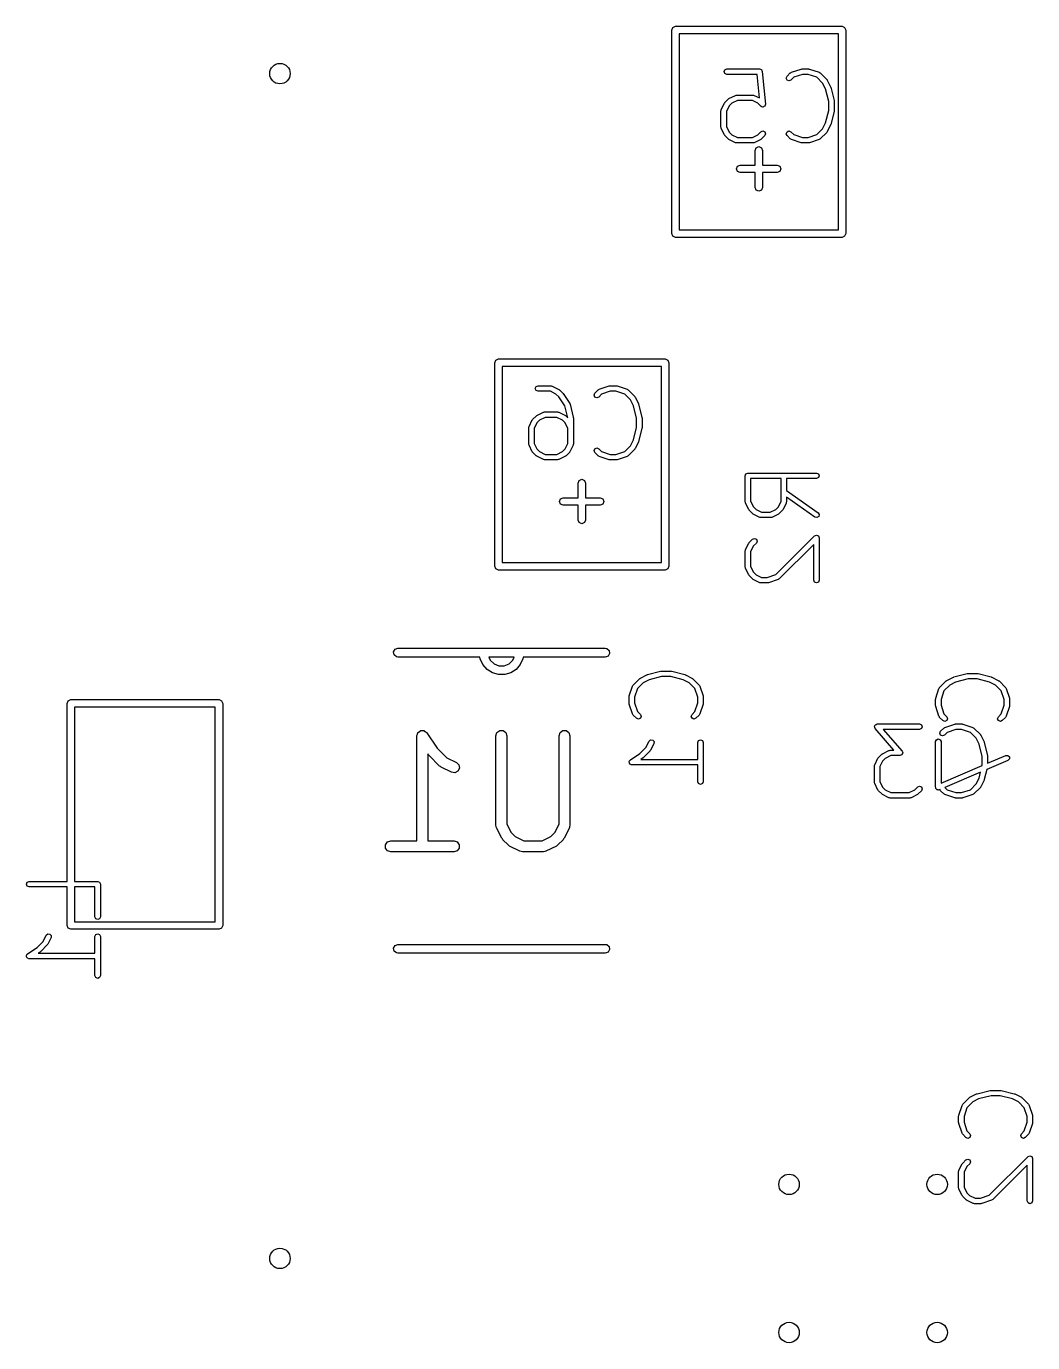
# Model space of a CAD drawing. Extents: x 5.08 to 6.5, y -4.59 to -3.7.
# Drawn here: x 5.075 to 5.755, y -4.591 to -3.702 of the extents above; entities that cross this region are included whole.
import ezdxf

# ---------------------------------------------------------------- set-up
doc = ezdxf.new("R2010")
doc.units = 0
doc.header["$MEASUREMENT"] = 0
doc.layers.add('BLACK', color=7, linetype='CONTINUOUS')

msp = doc.modelspace()

# ---------------------------------------------------------------- linework, layer by layer
at = {"layer": 'BLACK', "linetype": 'CONTINUOUS'}
for p, q in [((5.51098, -3.70457), (5.51171, -3.7028)), ((5.51098, -3.84207), (5.51098, -3.70457)), ((5.51171, -3.7028), (5.51348, -3.70207)), ((5.51348, -3.70207), (5.62598, -3.70207)), ((5.62598, -3.70207), (5.62774, -3.7028)), ((5.62774, -3.7028), (5.62848, -3.70457)), ((5.62848, -3.70457), (5.62848, -3.84207)), ((5.51598, -3.70707), (5.51598, -3.83957)), ((5.62348, -3.70707), (5.51598, -3.70707)), ((5.62348, -3.83957), (5.62348, -3.70707)), ((5.5464, -3.73267), (5.54694, -3.73137)), ((5.54694, -3.73397), (5.5464, -3.73267)), ((5.54694, -3.73137), (5.54824, -3.73083)), ((5.54824, -3.73083), (5.57029, -3.73083)), ((5.57029, -3.73083), (5.57087, -3.73106)), ((5.57087, -3.73106), (5.57146, -3.73124)), ((5.57146, -3.73124), (5.57151, -3.73133)), ((5.57151, -3.73133), (5.5716, -3.73137)), ((5.5716, -3.73137), (5.57183, -3.73194)), ((5.57183, -3.73194), (5.57212, -3.73248)), ((5.57212, -3.73248), (5.57433, -3.75454)), ((5.59177, -3.73313), (5.59839, -3.73092)), ((5.59839, -3.73092), (5.59869, -3.73094)), ((5.59869, -3.73094), (5.59897, -3.73083)), ((5.59897, -3.73083), (5.60338, -3.73083)), ((5.60338, -3.73083), (5.60366, -3.73094)), ((5.60366, -3.73094), (5.60396, -3.73092)), ((5.60396, -3.73092), (5.61058, -3.73313)), ((5.54824, -3.73451), (5.54694, -3.73397)), ((5.56863, -3.73451), (5.54824, -3.73451)), ((5.57022, -3.75043), (5.56863, -3.73451)), ((5.58831, -3.73708), (5.58884, -3.73578)), ((5.58884, -3.73838), (5.58831, -3.73708)), ((5.58884, -3.73578), (5.59105, -3.73357)), ((5.59015, -3.73892), (5.58884, -3.73838)), ((5.59145, -3.73838), (5.59015, -3.73892)), ((5.59105, -3.73357), (5.59145, -3.73341)), ((5.59145, -3.73341), (5.59177, -3.73313)), ((5.59335, -3.73648), (5.59145, -3.73838)), ((5.59927, -3.73451), (5.59335, -3.73648)), ((5.60308, -3.73451), (5.59927, -3.73451)), ((5.609, -3.73648), (5.60308, -3.73451)), ((5.6129, -3.74037), (5.609, -3.73648)), ((5.61058, -3.73313), (5.6109, -3.73341)), ((5.6109, -3.73341), (5.6113, -3.73357)), ((5.6113, -3.73357), (5.61571, -3.73798)), ((5.61488, -3.74434), (5.6129, -3.74037)), ((5.61571, -3.73798), (5.61583, -3.73826)), ((5.61583, -3.73826), (5.61605, -3.73846)), ((5.61605, -3.73846), (5.61826, -3.74287)), ((5.54962, -3.75087), (5.55403, -3.74867)), ((5.55403, -3.74867), (5.55446, -3.74864)), ((5.55446, -3.74864), (5.55485, -3.74847)), ((5.55485, -3.74847), (5.56588, -3.74847)), ((5.56588, -3.74847), (5.56628, -3.74864)), ((5.56628, -3.74864), (5.56671, -3.74867)), ((5.56671, -3.74867), (5.57022, -3.75043)), ((5.61698, -3.75275), (5.61488, -3.74434)), ((5.61826, -3.74287), (5.61827, -3.74308)), ((5.61827, -3.74308), (5.6184, -3.74325)), ((5.6184, -3.74325), (5.6206, -3.75207)), ((5.54419, -3.75914), (5.54436, -3.75874)), ((5.54419, -3.77016), (5.54419, -3.75914)), ((5.54436, -3.75874), (5.54439, -3.75831)), ((5.54439, -3.75831), (5.54659, -3.7539)), ((5.54659, -3.7539), (5.54682, -3.7537)), ((5.54682, -3.7537), (5.54694, -3.75342)), ((5.54694, -3.75342), (5.54914, -3.75122)), ((5.54975, -3.75581), (5.54787, -3.75957)), ((5.54787, -3.75957), (5.54787, -3.76973)), ((5.54914, -3.75122), (5.54942, -3.7511)), ((5.54942, -3.7511), (5.54962, -3.75087)), ((5.55153, -3.75403), (5.54975, -3.75581)), ((5.55529, -3.75215), (5.55153, -3.75403)), ((5.56545, -3.75215), (5.55529, -3.75215)), ((5.5692, -3.75403), (5.56545, -3.75215)), ((5.5712, -3.75603), (5.5692, -3.75403)), ((5.57129, -3.75606), (5.5712, -3.75603)), ((5.57133, -3.75615), (5.57129, -3.75606)), ((5.57193, -3.75633), (5.57133, -3.75615)), ((5.5725, -3.75656), (5.57193, -3.75633)), ((5.57259, -3.75653), (5.5725, -3.75656)), ((5.57268, -3.75656), (5.57259, -3.75653)), ((5.57323, -3.75626), (5.57268, -3.75656)), ((5.5738, -3.75603), (5.57323, -3.75626)), ((5.57384, -3.75594), (5.5738, -3.75603)), ((5.57392, -3.75589), (5.57384, -3.75594)), ((5.5741, -3.7553), (5.57392, -3.75589)), ((5.57434, -3.75473), (5.5741, -3.7553)), ((5.57433, -3.75454), (5.5743, -3.75464)), ((5.5743, -3.75464), (5.57434, -3.75473)), ((5.61488, -3.76732), (5.61698, -3.75891)), ((5.61698, -3.75891), (5.61698, -3.75275)), ((5.6206, -3.75958), (5.6184, -3.76841)), ((5.6206, -3.75207), (5.62057, -3.7523)), ((5.62057, -3.7523), (5.62066, -3.75252)), ((5.62066, -3.75914), (5.62057, -3.75935)), ((5.62057, -3.75935), (5.6206, -3.75958)), ((5.62066, -3.75252), (5.62066, -3.75914)), ((5.6129, -3.77128), (5.61488, -3.76732)), ((5.61827, -3.76857), (5.61826, -3.76878)), ((5.6184, -3.76841), (5.61827, -3.76857)), ((5.54436, -3.77056), (5.54419, -3.77016)), ((5.54439, -3.77099), (5.54436, -3.77056)), ((5.54659, -3.7754), (5.54439, -3.77099)), ((5.54682, -3.7756), (5.54659, -3.7754)), ((5.54694, -3.77588), (5.54682, -3.7756)), ((5.54914, -3.77808), (5.54694, -3.77588)), ((5.54787, -3.76973), (5.54975, -3.77349)), ((5.54975, -3.77349), (5.55153, -3.77527)), ((5.55153, -3.77527), (5.55529, -3.77715)), ((5.55529, -3.77715), (5.56545, -3.77715)), ((5.56545, -3.77715), (5.5692, -3.77527)), ((5.5692, -3.77527), (5.5712, -3.77328)), ((5.5712, -3.77328), (5.5725, -3.77274)), ((5.5738, -3.77588), (5.5716, -3.77808)), ((5.5725, -3.77274), (5.5738, -3.77328)), ((5.5738, -3.77328), (5.57434, -3.77458)), ((5.57434, -3.77458), (5.5738, -3.77588)), ((5.58831, -3.77458), (5.58884, -3.77328)), ((5.58884, -3.77588), (5.58831, -3.77458)), ((5.58884, -3.77328), (5.59015, -3.77274)), ((5.59105, -3.77808), (5.58884, -3.77588)), ((5.59015, -3.77274), (5.59145, -3.77328)), ((5.59145, -3.77328), (5.59335, -3.77517)), ((5.59335, -3.77517), (5.59927, -3.77715)), ((5.59927, -3.77715), (5.60308, -3.77715)), ((5.60308, -3.77715), (5.609, -3.77517)), ((5.609, -3.77517), (5.6129, -3.77128)), ((5.61571, -3.77367), (5.6113, -3.77808)), ((5.61583, -3.77339), (5.61571, -3.77367)), ((5.61605, -3.77319), (5.61583, -3.77339)), ((5.61826, -3.76878), (5.61605, -3.77319)), ((5.54942, -3.7782), (5.54914, -3.77808)), ((5.54962, -3.77843), (5.54942, -3.7782)), ((5.55403, -3.78063), (5.54962, -3.77843)), ((5.55446, -3.78066), (5.55403, -3.78063)), ((5.55485, -3.78083), (5.55446, -3.78066)), ((5.56588, -3.78083), (5.55485, -3.78083)), ((5.56628, -3.78066), (5.56588, -3.78083)), ((5.56671, -3.78063), (5.56628, -3.78066)), ((5.57112, -3.77843), (5.56671, -3.78063)), ((5.56723, -3.78582), (5.56796, -3.78405)), ((5.56723, -3.79582), (5.56723, -3.78582)), ((5.56796, -3.78405), (5.56973, -3.78332)), ((5.56973, -3.78332), (5.5715, -3.78405)), ((5.57132, -3.7782), (5.57112, -3.77843)), ((5.5716, -3.77808), (5.57132, -3.7782)), ((5.5715, -3.78405), (5.57223, -3.78582)), ((5.57223, -3.78582), (5.57223, -3.79582)), ((5.59145, -3.77825), (5.59105, -3.77808)), ((5.59177, -3.77853), (5.59145, -3.77825)), ((5.59839, -3.78073), (5.59177, -3.77853)), ((5.59869, -3.78071), (5.59839, -3.78073)), ((5.59897, -3.78083), (5.59869, -3.78071)), ((5.60338, -3.78083), (5.59897, -3.78083)), ((5.60366, -3.78071), (5.60338, -3.78083)), ((5.60396, -3.78073), (5.60366, -3.78071)), ((5.61058, -3.77853), (5.60396, -3.78073)), ((5.6109, -3.77825), (5.61058, -3.77853)), ((5.6113, -3.77808), (5.6109, -3.77825)), ((5.55473, -3.79832), (5.55546, -3.79655)), ((5.55546, -3.80009), (5.55473, -3.79832)), ((5.55546, -3.79655), (5.55723, -3.79582)), ((5.55723, -3.80082), (5.55546, -3.80009)), ((5.55723, -3.79582), (5.56723, -3.79582)), ((5.56723, -3.80082), (5.55723, -3.80082)), ((5.56723, -3.81082), (5.56723, -3.80082)), ((5.57223, -3.79582), (5.58223, -3.79582)), ((5.58223, -3.80082), (5.57223, -3.80082)), ((5.57223, -3.80082), (5.57223, -3.81082)), ((5.58223, -3.79582), (5.584, -3.79655)), ((5.584, -3.80009), (5.58223, -3.80082)), ((5.584, -3.79655), (5.58473, -3.79832)), ((5.58473, -3.79832), (5.584, -3.80009)), ((5.56796, -3.81259), (5.56723, -3.81082)), ((5.56973, -3.81332), (5.56796, -3.81259)), ((5.5715, -3.81259), (5.56973, -3.81332)), ((5.57223, -3.81082), (5.5715, -3.81259)), ((5.51598, -3.83957), (5.62348, -3.83957)), ((5.51171, -3.84384), (5.51098, -3.84207)), ((5.51348, -3.84457), (5.51171, -3.84384)), ((5.62598, -3.84457), (5.51348, -3.84457)), ((5.62774, -3.84384), (5.62598, -3.84457)), ((5.62848, -3.84207), (5.62774, -3.84384)), ((5.39149, -3.92918), (5.39222, -3.92741)), ((5.39222, -3.92741), (5.39399, -3.92668)), ((5.39399, -3.92668), (5.50649, -3.92668)), ((5.50649, -3.92668), (5.50826, -3.92741)), ((5.50826, -3.92741), (5.50899, -3.92918)), ((5.39149, -4.06668), (5.39149, -3.92918)), ((5.39649, -3.93168), (5.39649, -4.06418)), ((5.50399, -3.93168), (5.39649, -3.93168)), ((5.50399, -4.06418), (5.50399, -3.93168)), ((5.50899, -3.92918), (5.50899, -4.06668)), ((5.41888, -3.94664), (5.41942, -3.94534)), ((5.41942, -3.94534), (5.42072, -3.9448)), ((5.42072, -3.9448), (5.42954, -3.9448)), ((5.42954, -3.9448), (5.42994, -3.94497)), ((5.42994, -3.94497), (5.43036, -3.945)), ((5.43036, -3.945), (5.43478, -3.9472)), ((5.46204, -3.9471), (5.46866, -3.9449)), ((5.46866, -3.9449), (5.46896, -3.94492)), ((5.46896, -3.94492), (5.46924, -3.9448)), ((5.46924, -3.9448), (5.47366, -3.9448)), ((5.47366, -3.9448), (5.47394, -3.94492)), ((5.47394, -3.94492), (5.47424, -3.9449)), ((5.47424, -3.9449), (5.48085, -3.9471)), ((5.41942, -3.94795), (5.41888, -3.94664)), ((5.42072, -3.94848), (5.41942, -3.94795)), ((5.42911, -3.94848), (5.42072, -3.94848)), ((5.43286, -3.95036), (5.42911, -3.94848)), ((5.43473, -3.95223), (5.43286, -3.95036)), ((5.43886, -3.95843), (5.43473, -3.95223)), ((5.43478, -3.9472), (5.43497, -3.94743)), ((5.43497, -3.94743), (5.43525, -3.94755)), ((5.43525, -3.94755), (5.43746, -3.94975)), ((5.43746, -3.94975), (5.43753, -3.94993)), ((5.43753, -3.94993), (5.43769, -3.95004)), ((5.43769, -3.95004), (5.4421, -3.95665)), ((5.45858, -3.95106), (5.45912, -3.94975)), ((5.45912, -3.95236), (5.45858, -3.95106)), ((5.45912, -3.94975), (5.46133, -3.94755)), ((5.46042, -3.9529), (5.45912, -3.95236)), ((5.46172, -3.95236), (5.46042, -3.9529)), ((5.46133, -3.94755), (5.46172, -3.94739)), ((5.46172, -3.94739), (5.46204, -3.9471)), ((5.46362, -3.95046), (5.46172, -3.95236)), ((5.46954, -3.94848), (5.46362, -3.95046)), ((5.47336, -3.94848), (5.46954, -3.94848)), ((5.47928, -3.95046), (5.47336, -3.94848)), ((5.48317, -3.95435), (5.47928, -3.95046)), ((5.48085, -3.9471), (5.48118, -3.94739)), ((5.48118, -3.94739), (5.48157, -3.94755)), ((5.48157, -3.94755), (5.48599, -3.95196)), ((5.48515, -3.95831), (5.48317, -3.95435)), ((5.48599, -3.95196), (5.4861, -3.95224)), ((5.4861, -3.95224), (5.48633, -3.95244)), ((5.48633, -3.95244), (5.48854, -3.95685)), ((5.4199, -3.96485), (5.42431, -3.96264)), ((5.42431, -3.96264), (5.42473, -3.96261)), ((5.42473, -3.96261), (5.42513, -3.96245)), ((5.42513, -3.96245), (5.43395, -3.96245)), ((5.43395, -3.96245), (5.43435, -3.96261)), ((5.43435, -3.96261), (5.43478, -3.96264)), ((5.43478, -3.96264), (5.43919, -3.96485)), ((5.44085, -3.96638), (5.43886, -3.95843)), ((5.4421, -3.95665), (5.44216, -3.95697)), ((5.44216, -3.95697), (5.44235, -3.95723)), ((5.44235, -3.95723), (5.44456, -3.96605)), ((5.48726, -3.96672), (5.48515, -3.95831)), ((5.48854, -3.95685), (5.48855, -3.95706)), ((5.48855, -3.95706), (5.48867, -3.95723)), ((5.48867, -3.95723), (5.49088, -3.96605)), ((5.41447, -3.97311), (5.41463, -3.97272)), ((5.41463, -3.97272), (5.41466, -3.97229)), ((5.41466, -3.97229), (5.41687, -3.96788)), ((5.41687, -3.96788), (5.4171, -3.96768)), ((5.4171, -3.96768), (5.41721, -3.9674)), ((5.41721, -3.9674), (5.41942, -3.96519)), ((5.42002, -3.96979), (5.41815, -3.97355)), ((5.41942, -3.96519), (5.4197, -3.96508)), ((5.4197, -3.96508), (5.4199, -3.96485)), ((5.42181, -3.96801), (5.42002, -3.96979)), ((5.42556, -3.96613), (5.42181, -3.96801)), ((5.43352, -3.96613), (5.42556, -3.96613)), ((5.43727, -3.96801), (5.43352, -3.96613)), ((5.43906, -3.96979), (5.43727, -3.96801)), ((5.44094, -3.97355), (5.43906, -3.96979)), ((5.43919, -3.96485), (5.43939, -3.96508)), ((5.43939, -3.96508), (5.43967, -3.96519)), ((5.43967, -3.96519), (5.44085, -3.96638)), ((5.44456, -3.96605), (5.44453, -3.96628)), ((5.44453, -3.96628), (5.44462, -3.9665)), ((5.44462, -3.9665), (5.44462, -3.98414)), ((5.48515, -3.98129), (5.48726, -3.97289)), ((5.48726, -3.97289), (5.48726, -3.96672)), ((5.49088, -3.96605), (5.49085, -3.96628)), ((5.49085, -3.96628), (5.49094, -3.9665)), ((5.49094, -3.9665), (5.49094, -3.97311)), ((5.41447, -3.98414), (5.41447, -3.97311)), ((5.41815, -3.97355), (5.41815, -3.98371)), ((5.44094, -3.98371), (5.44094, -3.97355)), ((5.48317, -3.98526), (5.48515, -3.98129)), ((5.49088, -3.97356), (5.48867, -3.98238)), ((5.49094, -3.97311), (5.49085, -3.97333)), ((5.49085, -3.97333), (5.49088, -3.97356)), ((5.41463, -3.98454), (5.41447, -3.98414)), ((5.41466, -3.98496), (5.41463, -3.98454)), ((5.41687, -3.98938), (5.41466, -3.98496)), ((5.4171, -3.98957), (5.41687, -3.98938)), ((5.41721, -3.98985), (5.4171, -3.98957)), ((5.41942, -3.99206), (5.41721, -3.98985)), ((5.41815, -3.98371), (5.42002, -3.98746)), ((5.42002, -3.98746), (5.42181, -3.98925)), ((5.42181, -3.98925), (5.42556, -3.99112)), ((5.43352, -3.99112), (5.43727, -3.98925)), ((5.43727, -3.98925), (5.43906, -3.98746)), ((5.43906, -3.98746), (5.44094, -3.98371)), ((5.44187, -3.98985), (5.43967, -3.99206)), ((5.44199, -3.98957), (5.44187, -3.98985)), ((5.44222, -3.98938), (5.44199, -3.98957)), ((5.44442, -3.98496), (5.44222, -3.98938)), ((5.44445, -3.98454), (5.44442, -3.98496)), ((5.44462, -3.98414), (5.44445, -3.98454)), ((5.45858, -3.98855), (5.45912, -3.98725)), ((5.45912, -3.98985), (5.45858, -3.98855)), ((5.45912, -3.98725), (5.46042, -3.98671)), ((5.46133, -3.99206), (5.45912, -3.98985)), ((5.46042, -3.98671), (5.46172, -3.98725)), ((5.46172, -3.98725), (5.46362, -3.98915)), ((5.46362, -3.98915), (5.46954, -3.99112)), ((5.47336, -3.99112), (5.47928, -3.98915)), ((5.47928, -3.98915), (5.48317, -3.98526)), ((5.48599, -3.98765), (5.48157, -3.99206)), ((5.4861, -3.98737), (5.48599, -3.98765)), ((5.48633, -3.98717), (5.4861, -3.98737)), ((5.48854, -3.98276), (5.48633, -3.98717)), ((5.48855, -3.98255), (5.48854, -3.98276)), ((5.48867, -3.98238), (5.48855, -3.98255)), ((5.4197, -3.99218), (5.41942, -3.99206)), ((5.4199, -3.9924), (5.4197, -3.99218)), ((5.42431, -3.99461), (5.4199, -3.9924)), ((5.42473, -3.99464), (5.42431, -3.99461)), ((5.42513, -3.9948), (5.42473, -3.99464)), ((5.43395, -3.9948), (5.42513, -3.9948)), ((5.42556, -3.99112), (5.43352, -3.99112)), ((5.43435, -3.99464), (5.43395, -3.9948)), ((5.43478, -3.99461), (5.43435, -3.99464)), ((5.43919, -3.9924), (5.43478, -3.99461)), ((5.43939, -3.99218), (5.43919, -3.9924)), ((5.43967, -3.99206), (5.43939, -3.99218)), ((5.46172, -3.99222), (5.46133, -3.99206)), ((5.46204, -3.9925), (5.46172, -3.99222)), ((5.46866, -3.99471), (5.46204, -3.9925)), ((5.46896, -3.99469), (5.46866, -3.99471)), ((5.46924, -3.9948), (5.46896, -3.99469)), ((5.47366, -3.9948), (5.46924, -3.9948)), ((5.46954, -3.99112), (5.47336, -3.99112)), ((5.47394, -3.99469), (5.47366, -3.9948)), ((5.47424, -3.99471), (5.47394, -3.99469)), ((5.48085, -3.9925), (5.47424, -3.99471)), ((5.48118, -3.99222), (5.48085, -3.9925)), ((5.48157, -3.99206), (5.48118, -3.99222)), ((5.44847, -4.00866), (5.45024, -4.00793)), ((5.45024, -4.00793), (5.45201, -4.00866)), ((5.56059, -4.00552), (5.56113, -4.00422)), ((5.56059, -4.02317), (5.56059, -4.00552)), ((5.56113, -4.00422), (5.56243, -4.00368)), ((5.56243, -4.00368), (5.60875, -4.00368)), ((5.58485, -4.00736), (5.56427, -4.00736)), ((5.56427, -4.00736), (5.56427, -4.02273)), ((5.58485, -4.02273), (5.58485, -4.00736)), ((5.60875, -4.00736), (5.58853, -4.00736)), ((5.58853, -4.00736), (5.58853, -4.01559)), ((5.60875, -4.00368), (5.61005, -4.00422)), ((5.61005, -4.00682), (5.60875, -4.00736)), ((5.61005, -4.00422), (5.61059, -4.00552)), ((5.61059, -4.00552), (5.61005, -4.00682)), ((5.44774, -4.01043), (5.44847, -4.00866)), ((5.44774, -4.02043), (5.44774, -4.01043)), ((5.45201, -4.00866), (5.45274, -4.01043)), ((5.45274, -4.01043), (5.45274, -4.02043)), ((5.58853, -4.01559), (5.60981, -4.03048)), ((5.43524, -4.02293), (5.43597, -4.02116)), ((5.43597, -4.02469), (5.43524, -4.02293)), ((5.43597, -4.02116), (5.43774, -4.02043)), ((5.43774, -4.02543), (5.43597, -4.02469)), ((5.43774, -4.02043), (5.44774, -4.02043)), ((5.44774, -4.02543), (5.43774, -4.02543)), ((5.44774, -4.03543), (5.44774, -4.02543)), ((5.45274, -4.02043), (5.46274, -4.02043)), ((5.46274, -4.02543), (5.45274, -4.02543)), ((5.45274, -4.02543), (5.45274, -4.03543)), ((5.46274, -4.02043), (5.46451, -4.02116)), ((5.46451, -4.02469), (5.46274, -4.02543)), ((5.46451, -4.02116), (5.46524, -4.02293)), ((5.46524, -4.02293), (5.46451, -4.02469)), ((5.56075, -4.02356), (5.56059, -4.02317)), ((5.56078, -4.02399), (5.56075, -4.02356)), ((5.56299, -4.0284), (5.56078, -4.02399)), ((5.56427, -4.02273), (5.56615, -4.02649)), ((5.58298, -4.02649), (5.58485, -4.02273)), ((5.58834, -4.02399), (5.58613, -4.0284)), ((5.58837, -4.02356), (5.58834, -4.02399)), ((5.58853, -4.02317), (5.58837, -4.02356)), ((5.60769, -4.0335), (5.58853, -4.02008)), ((5.58853, -4.02008), (5.58853, -4.02317)), ((5.56322, -4.0286), (5.56299, -4.0284)), ((5.56333, -4.02888), (5.56322, -4.0286)), ((5.56554, -4.03108), (5.56333, -4.02888)), ((5.56582, -4.0312), (5.56554, -4.03108)), ((5.56602, -4.03143), (5.56582, -4.0312)), ((5.57043, -4.03363), (5.56602, -4.03143)), ((5.56615, -4.02649), (5.56793, -4.02827)), ((5.56793, -4.02827), (5.57169, -4.03015)), ((5.57086, -4.03367), (5.57043, -4.03363)), ((5.57125, -4.03383), (5.57086, -4.03367)), ((5.57787, -4.03383), (5.57125, -4.03383)), ((5.57169, -4.03015), (5.57744, -4.03015)), ((5.57744, -4.03015), (5.58119, -4.02827)), ((5.57827, -4.03367), (5.57787, -4.03383)), ((5.57869, -4.03363), (5.57827, -4.03367)), ((5.5831, -4.03143), (5.57869, -4.03363)), ((5.58119, -4.02827), (5.58298, -4.02649)), ((5.5833, -4.0312), (5.5831, -4.03143)), ((5.58358, -4.03108), (5.5833, -4.0312)), ((5.58579, -4.02888), (5.58358, -4.03108)), ((5.5859, -4.0286), (5.58579, -4.02888)), ((5.58613, -4.0284), (5.5859, -4.0286)), ((5.60907, -4.0338), (5.60769, -4.0335)), ((5.61026, -4.03304), (5.60907, -4.0338)), ((5.60981, -4.03048), (5.61056, -4.03167)), ((5.61056, -4.03167), (5.61026, -4.03304)), ((5.44847, -4.03719), (5.44774, -4.03543)), ((5.45024, -4.03793), (5.44847, -4.03719)), ((5.45201, -4.03719), (5.45024, -4.03793)), ((5.45274, -4.03543), (5.45201, -4.03719)), ((5.56078, -4.05543), (5.56299, -4.05102)), ((5.56299, -4.05102), (5.56322, -4.05082)), ((5.56322, -4.05082), (5.56333, -4.05054)), ((5.56333, -4.05054), (5.56554, -4.04833)), ((5.56615, -4.05293), (5.56427, -4.05669)), ((5.56554, -4.04833), (5.56684, -4.04779)), ((5.56814, -4.05094), (5.56615, -4.05293)), ((5.56684, -4.04779), (5.56814, -4.04833)), ((5.56814, -4.04833), (5.56868, -4.04963)), ((5.56868, -4.04963), (5.56814, -4.05094)), ((5.58129, -4.07229), (5.60745, -4.04613)), ((5.60691, -4.05187), (5.58358, -4.0752)), ((5.60691, -4.0761), (5.60691, -4.05187)), ((5.60745, -4.04613), (5.60875, -4.04559)), ((5.60875, -4.04559), (5.61005, -4.04613)), ((5.61005, -4.04613), (5.61059, -4.04743)), ((5.61059, -4.04743), (5.61059, -4.0761)), ((5.56059, -4.05625), (5.56075, -4.05586)), ((5.56059, -4.06728), (5.56059, -4.05625)), ((5.56075, -4.05586), (5.56078, -4.05543)), ((5.56427, -4.05669), (5.56427, -4.06685)), ((5.39222, -4.06845), (5.39149, -4.06668)), ((5.39399, -4.06918), (5.39222, -4.06845)), ((5.50649, -4.06918), (5.39399, -4.06918)), ((5.39649, -4.06418), (5.50399, -4.06418)), ((5.50826, -4.06845), (5.50649, -4.06918)), ((5.50899, -4.06668), (5.50826, -4.06845)), ((5.56075, -4.06768), (5.56059, -4.06728)), ((5.56078, -4.0681), (5.56075, -4.06768)), ((5.56299, -4.07251), (5.56078, -4.0681)), ((5.56427, -4.06685), (5.56615, -4.0706)), ((5.56615, -4.0706), (5.56793, -4.07239)), ((5.56322, -4.07271), (5.56299, -4.07251)), ((5.56333, -4.07299), (5.56322, -4.07271)), ((5.56554, -4.0752), (5.56333, -4.07299)), ((5.56582, -4.07531), (5.56554, -4.0752)), ((5.56602, -4.07554), (5.56582, -4.07531)), ((5.57043, -4.07775), (5.56602, -4.07554)), ((5.56793, -4.07239), (5.57169, -4.07426)), ((5.57086, -4.07778), (5.57043, -4.07775)), ((5.57125, -4.07794), (5.57086, -4.07778)), ((5.57566, -4.07794), (5.57125, -4.07794)), ((5.57169, -4.07426), (5.57537, -4.07426)), ((5.57537, -4.07426), (5.58129, -4.07229)), ((5.57594, -4.07783), (5.57566, -4.07794)), ((5.57625, -4.07785), (5.57594, -4.07783)), ((5.58286, -4.07564), (5.57625, -4.07785)), ((5.58319, -4.07536), (5.58286, -4.07564)), ((5.58358, -4.0752), (5.58319, -4.07536)), ((5.60745, -4.0774), (5.60691, -4.0761)), ((5.60875, -4.07794), (5.60745, -4.0774)), ((5.61005, -4.0774), (5.60875, -4.07794)), ((5.61059, -4.0761), (5.61005, -4.0774)), ((5.32315, -4.12442), (5.32418, -4.12265)), ((5.32418, -4.12265), (5.32611, -4.12194)), ((5.32611, -4.12194), (5.38411, -4.12194)), ((5.38411, -4.12194), (5.40811, -4.12194)), ((5.40811, -4.12194), (5.46611, -4.12194)), ((5.46611, -4.12194), (5.46713, -4.12213)), ((5.46713, -4.12213), (5.4687, -4.12344)), ((5.4687, -4.12344), (5.46906, -4.12547)), ((5.32351, -4.12644), (5.32315, -4.12442)), ((5.32508, -4.12776), (5.32351, -4.12644)), ((5.32611, -4.12794), (5.32508, -4.12776)), ((5.38154, -4.12794), (5.32611, -4.12794)), ((5.38171, -4.12917), (5.38154, -4.12794)), ((5.38349, -4.13305), (5.38171, -4.12917)), ((5.38761, -4.12794), (5.38848, -4.13004)), ((5.40461, -4.12794), (5.38761, -4.12794)), ((5.38848, -4.13004), (5.39101, -4.13257)), ((5.39101, -4.13257), (5.39432, -4.13394)), ((5.3979, -4.13394), (5.4012, -4.13257)), ((5.4012, -4.13257), (5.40374, -4.13004)), ((5.40374, -4.13004), (5.40461, -4.12794)), ((5.4105, -4.12917), (5.40873, -4.13305)), ((5.41067, -4.12794), (5.4105, -4.12917)), ((5.46611, -4.12794), (5.41067, -4.12794)), ((5.46803, -4.12724), (5.46611, -4.12794)), ((5.46906, -4.12547), (5.46803, -4.12724)), ((5.38628, -4.13628), (5.38349, -4.13305)), ((5.38988, -4.13859), (5.38628, -4.13628)), ((5.39397, -4.13979), (5.38988, -4.13859)), ((5.39824, -4.13979), (5.39397, -4.13979)), ((5.39432, -4.13394), (5.3979, -4.13394)), ((5.40234, -4.13859), (5.39824, -4.13979)), ((5.40593, -4.13628), (5.40234, -4.13859)), ((5.40873, -4.13305), (5.40593, -4.13628)), ((5.48988, -4.1421), (5.49429, -4.1399)), ((5.49429, -4.1399), (5.4945, -4.13988)), ((5.4945, -4.13988), (5.49467, -4.13976)), ((5.49467, -4.13976), (5.50349, -4.13755)), ((5.50416, -4.14118), (5.49575, -4.14328)), ((5.50349, -4.13755), (5.50372, -4.13759)), ((5.50372, -4.13759), (5.50394, -4.1375)), ((5.50394, -4.1375), (5.51055, -4.1375)), ((5.51033, -4.14118), (5.50416, -4.14118)), ((5.51873, -4.14328), (5.51033, -4.14118)), ((5.51055, -4.1375), (5.51077, -4.13759)), ((5.51077, -4.13759), (5.511, -4.13755)), ((5.511, -4.13755), (5.51982, -4.13976)), ((5.51982, -4.13976), (5.51999, -4.13988)), ((5.51999, -4.13988), (5.5202, -4.1399)), ((5.5202, -4.1399), (5.52461, -4.1421)), ((5.69677, -4.14368), (5.70118, -4.14147)), ((5.70118, -4.14147), (5.70139, -4.14146)), ((5.70139, -4.14146), (5.70156, -4.14133)), ((5.70156, -4.14133), (5.71038, -4.13913)), ((5.71038, -4.13913), (5.71061, -4.13916)), ((5.71061, -4.13916), (5.71082, -4.13907)), ((5.71082, -4.13907), (5.71744, -4.13907)), ((5.71744, -4.13907), (5.71766, -4.13916)), ((5.71766, -4.13916), (5.71789, -4.13913)), ((5.71789, -4.13913), (5.72671, -4.14133)), ((5.72671, -4.14133), (5.72688, -4.14146)), ((5.72688, -4.14146), (5.72709, -4.14147)), ((5.72709, -4.14147), (5.7315, -4.14368)), ((5.48234, -4.1542), (5.48454, -4.14758)), ((5.48454, -4.14758), (5.48482, -4.14726)), ((5.48482, -4.14726), (5.48499, -4.14686)), ((5.48499, -4.14686), (5.4894, -4.14245)), ((5.4879, -4.14916), (5.48592, -4.15508)), ((5.49179, -4.14526), (5.4879, -4.14916)), ((5.4894, -4.14245), (5.48968, -4.14233)), ((5.48968, -4.14233), (5.48988, -4.1421)), ((5.49575, -4.14328), (5.49179, -4.14526)), ((5.5227, -4.14526), (5.51873, -4.14328)), ((5.52659, -4.14916), (5.5227, -4.14526)), ((5.52461, -4.1421), (5.52481, -4.14233)), ((5.52481, -4.14233), (5.52509, -4.14245)), ((5.52509, -4.14245), (5.5295, -4.14686)), ((5.52856, -4.15508), (5.52659, -4.14916)), ((5.5295, -4.14686), (5.52966, -4.14726)), ((5.52966, -4.14726), (5.52994, -4.14758)), ((5.52994, -4.14758), (5.53215, -4.1542)), ((5.68923, -4.15577), (5.69143, -4.14915)), ((5.69143, -4.14915), (5.69171, -4.14883)), ((5.69171, -4.14883), (5.69188, -4.14843)), ((5.69188, -4.14843), (5.69629, -4.14402)), ((5.69479, -4.15073), (5.69281, -4.15665)), ((5.69868, -4.14684), (5.69479, -4.15073)), ((5.69629, -4.14402), (5.69657, -4.14391)), ((5.69657, -4.14391), (5.69677, -4.14368)), ((5.70264, -4.14485), (5.69868, -4.14684)), ((5.71105, -4.14275), (5.70264, -4.14485)), ((5.71722, -4.14275), (5.71105, -4.14275)), ((5.72562, -4.14485), (5.71722, -4.14275)), ((5.72959, -4.14684), (5.72562, -4.14485)), ((5.73348, -4.15073), (5.72959, -4.14684)), ((5.7315, -4.14368), (5.7317, -4.14391)), ((5.7317, -4.14391), (5.73198, -4.14402)), ((5.73198, -4.14402), (5.73639, -4.14843)), ((5.73545, -4.15665), (5.73348, -4.15073)), ((5.73639, -4.14843), (5.73655, -4.14883)), ((5.73655, -4.14883), (5.73683, -4.14915)), ((5.73683, -4.14915), (5.73904, -4.15577)), ((5.10286, -4.1592), (5.10359, -4.15743)), ((5.10286, -4.27947), (5.10286, -4.1592)), ((5.10359, -4.15743), (5.10536, -4.1567)), ((5.10536, -4.1567), (5.20536, -4.1567)), ((5.20536, -4.1567), (5.20713, -4.15743)), ((5.20713, -4.15743), (5.20786, -4.1592)), ((5.20786, -4.1592), (5.20786, -4.3092)), ((5.48224, -4.15478), (5.48236, -4.1545)), ((5.48224, -4.15919), (5.48224, -4.15478)), ((5.48236, -4.15947), (5.48224, -4.15919)), ((5.48236, -4.1545), (5.48234, -4.1542)), ((5.48234, -4.15977), (5.48236, -4.15947)), ((5.48592, -4.15508), (5.48592, -4.15889)), ((5.48592, -4.15889), (5.4879, -4.16481)), ((5.52659, -4.16481), (5.52856, -4.15889)), ((5.52856, -4.15889), (5.52856, -4.15508)), ((5.53215, -4.1542), (5.53213, -4.1545)), ((5.53213, -4.1545), (5.53224, -4.15478)), ((5.53224, -4.15919), (5.53213, -4.15947)), ((5.53213, -4.15947), (5.53215, -4.15977)), ((5.53224, -4.15478), (5.53224, -4.15919)), ((5.68913, -4.15635), (5.68925, -4.15607)), ((5.68913, -4.16076), (5.68913, -4.15635)), ((5.68925, -4.15607), (5.68923, -4.15577)), ((5.69281, -4.15665), (5.69281, -4.16047)), ((5.73545, -4.16047), (5.73545, -4.15665)), ((5.73904, -4.15577), (5.73902, -4.15607)), ((5.73902, -4.15607), (5.73913, -4.15635)), ((5.73913, -4.15635), (5.73913, -4.16076)), ((5.10786, -4.1617), (5.10786, -4.27947)), ((5.20286, -4.1617), (5.10786, -4.1617)), ((5.20286, -4.3067), (5.20286, -4.1617)), ((5.48454, -4.16639), (5.48234, -4.15977)), ((5.48482, -4.16671), (5.48454, -4.16639)), ((5.48499, -4.16711), (5.48482, -4.16671)), ((5.48719, -4.16931), (5.48499, -4.16711)), ((5.4879, -4.16481), (5.4898, -4.16671)), ((5.4898, -4.16671), (5.49034, -4.16801)), ((5.49034, -4.16801), (5.4898, -4.16931)), ((5.52415, -4.16801), (5.52469, -4.16671)), ((5.52469, -4.16931), (5.52415, -4.16801)), ((5.52469, -4.16671), (5.52659, -4.16481)), ((5.5295, -4.16711), (5.52729, -4.16931)), ((5.52966, -4.16671), (5.5295, -4.16711)), ((5.52994, -4.16639), (5.52966, -4.16671)), ((5.53215, -4.15977), (5.52994, -4.16639)), ((5.68925, -4.16104), (5.68913, -4.16076)), ((5.68923, -4.16135), (5.68925, -4.16104)), ((5.69143, -4.16796), (5.68923, -4.16135)), ((5.69171, -4.16829), (5.69143, -4.16796)), ((5.69188, -4.16868), (5.69171, -4.16829)), ((5.69281, -4.16047), (5.69479, -4.16639)), ((5.69479, -4.16639), (5.69669, -4.16829)), ((5.69669, -4.16829), (5.69722, -4.16959)), ((5.73104, -4.16959), (5.73158, -4.16829)), ((5.73158, -4.16829), (5.73348, -4.16639)), ((5.73348, -4.16639), (5.73545, -4.16047)), ((5.73655, -4.16829), (5.73639, -4.16868)), ((5.73683, -4.16796), (5.73655, -4.16829)), ((5.73904, -4.16135), (5.73683, -4.16796)), ((5.73913, -4.16076), (5.73902, -4.16104)), ((5.73902, -4.16104), (5.73904, -4.16135)), ((5.4885, -4.16985), (5.48719, -4.16931)), ((5.4898, -4.16931), (5.4885, -4.16985)), ((5.52599, -4.16985), (5.52469, -4.16931)), ((5.52729, -4.16931), (5.52599, -4.16985)), ((5.64783, -4.17499), (5.64786, -4.17493)), ((5.64808, -4.17559), (5.64783, -4.17499)), ((5.64784, -4.17487), (5.64812, -4.17429)), ((5.64786, -4.17493), (5.64784, -4.17487)), ((5.64829, -4.1762), (5.64808, -4.17559)), ((5.64812, -4.17429), (5.64837, -4.17369)), ((5.66106, -4.1908), (5.64829, -4.1762)), ((5.64837, -4.17369), (5.64843, -4.17366)), ((5.64843, -4.17366), (5.64846, -4.17361)), ((5.64846, -4.17361), (5.64907, -4.1734)), ((5.64907, -4.1734), (5.64967, -4.17315)), ((5.64967, -4.17315), (5.67835, -4.17315)), ((5.67835, -4.17683), (5.65373, -4.17683)), ((5.65373, -4.17683), (5.6665, -4.19142)), ((5.67835, -4.17315), (5.67965, -4.17369)), ((5.67965, -4.17629), (5.67835, -4.17683)), ((5.67965, -4.17369), (5.68019, -4.17499)), ((5.68019, -4.17499), (5.67965, -4.17629)), ((5.69408, -4.17089), (5.69188, -4.16868)), ((5.69249, -4.1781), (5.69469, -4.1759)), ((5.69538, -4.17143), (5.69408, -4.17089)), ((5.69469, -4.1759), (5.69509, -4.17573)), ((5.69509, -4.17573), (5.69541, -4.17545)), ((5.69669, -4.17089), (5.69538, -4.17143)), ((5.69541, -4.17545), (5.70203, -4.17325)), ((5.69722, -4.16959), (5.69669, -4.17089)), ((5.70291, -4.17683), (5.69699, -4.1788)), ((5.70203, -4.17325), (5.70233, -4.17327)), ((5.70233, -4.17327), (5.70261, -4.17315)), ((5.70261, -4.17315), (5.70702, -4.17315)), ((5.70672, -4.17683), (5.70291, -4.17683)), ((5.71264, -4.1788), (5.70672, -4.17683)), ((5.70702, -4.17315), (5.7073, -4.17327)), ((5.7073, -4.17327), (5.7076, -4.17325)), ((5.7076, -4.17325), (5.71422, -4.17545)), ((5.71422, -4.17545), (5.71454, -4.17573)), ((5.71454, -4.17573), (5.71494, -4.1759)), ((5.71494, -4.1759), (5.71935, -4.18031)), ((5.73158, -4.17089), (5.73104, -4.16959)), ((5.73288, -4.17143), (5.73158, -4.17089)), ((5.73418, -4.17089), (5.73288, -4.17143)), ((5.73639, -4.16868), (5.73418, -4.17089)), ((5.33899, -4.18101), (5.33936, -4.18001)), ((5.33901, -4.18109), (5.33899, -4.18101)), ((5.33899, -4.18116), (5.33901, -4.18109)), ((5.33899, -4.25209), (5.33899, -4.18116)), ((5.33936, -4.18001), (5.33969, -4.17899)), ((5.33969, -4.17899), (5.33976, -4.17895)), ((5.33976, -4.17895), (5.33978, -4.17888)), ((5.33978, -4.17888), (5.34067, -4.17828)), ((5.34067, -4.17828), (5.34154, -4.17765)), ((5.34154, -4.17765), (5.34162, -4.17765)), ((5.34162, -4.17765), (5.34168, -4.17761)), ((5.34168, -4.17761), (5.34275, -4.17765)), ((5.34275, -4.17765), (5.34382, -4.17765)), ((5.34382, -4.17765), (5.34388, -4.1777)), ((5.34388, -4.1777), (5.34396, -4.1777)), ((5.34396, -4.1777), (5.3448, -4.17837)), ((5.3448, -4.17837), (5.34566, -4.17899)), ((5.34566, -4.17899), (5.34569, -4.17907)), ((5.34569, -4.17907), (5.34575, -4.17912)), ((5.34575, -4.17912), (5.35265, -4.18947)), ((5.39229, -4.18116), (5.39299, -4.17899)), ((5.39229, -4.24157), (5.39229, -4.18116)), ((5.39299, -4.17899), (5.39484, -4.17765)), ((5.39484, -4.17765), (5.39712, -4.17765)), ((5.39712, -4.17765), (5.39896, -4.17899)), ((5.39896, -4.17899), (5.39967, -4.18116)), ((5.39967, -4.18116), (5.39967, -4.2407)), ((5.43493, -4.18116), (5.43563, -4.17899)), ((5.43493, -4.2407), (5.43493, -4.18116)), ((5.43563, -4.17899), (5.43748, -4.17765)), ((5.43748, -4.17765), (5.43976, -4.17765)), ((5.43976, -4.17765), (5.4416, -4.17899)), ((5.4416, -4.17899), (5.44231, -4.18116)), ((5.44231, -4.18116), (5.44231, -4.24157)), ((5.4936, -4.18898), (5.49567, -4.18484)), ((5.49567, -4.18484), (5.49674, -4.18391)), ((5.49674, -4.18391), (5.49814, -4.18401)), ((5.49814, -4.18401), (5.49906, -4.18508)), ((5.49906, -4.18508), (5.49896, -4.18648)), ((5.52856, -4.18566), (5.5291, -4.18436)), ((5.52856, -4.19705), (5.52856, -4.18566)), ((5.5291, -4.18436), (5.5304, -4.18382)), ((5.5304, -4.18382), (5.5317, -4.18436)), ((5.5317, -4.18436), (5.53224, -4.18566)), ((5.53224, -4.18566), (5.53224, -4.21213)), ((5.68913, -4.18503), (5.68967, -4.18373)), ((5.68913, -4.21591), (5.68913, -4.18503)), ((5.68967, -4.18373), (5.69097, -4.18319)), ((5.69097, -4.18319), (5.69227, -4.18373)), ((5.69195, -4.1794), (5.69249, -4.1781)), ((5.69249, -4.1807), (5.69195, -4.1794)), ((5.69227, -4.18373), (5.69281, -4.18503)), ((5.69379, -4.18124), (5.69249, -4.1807)), ((5.69281, -4.18503), (5.69281, -4.21312)), ((5.69509, -4.1807), (5.69379, -4.18124)), ((5.69699, -4.1788), (5.69509, -4.1807)), ((5.71654, -4.1827), (5.71264, -4.1788)), ((5.71852, -4.18666), (5.71654, -4.1827)), ((5.71935, -4.18031), (5.71947, -4.18059)), ((5.71947, -4.18059), (5.7197, -4.18078)), ((5.7197, -4.18078), (5.7219, -4.1852)), ((5.7219, -4.1852), (5.72192, -4.1854)), ((5.72192, -4.1854), (5.72204, -4.18557)), ((5.72204, -4.18557), (5.72425, -4.1944)), ((5.34671, -4.19387), (5.34637, -4.19335)), ((5.34637, -4.19335), (5.34637, -4.25209)), ((5.34701, -4.1941), (5.34671, -4.19387)), ((5.34718, -4.19443), (5.34701, -4.1941)), ((5.35428, -4.20154), (5.34718, -4.19443)), ((5.35265, -4.18947), (5.35908, -4.1959)), ((5.48306, -4.19736), (5.48953, -4.19305)), ((5.48953, -4.19305), (5.4936, -4.18898)), ((5.49641, -4.19137), (5.492, -4.19578)), ((5.49653, -4.19109), (5.49641, -4.19137)), ((5.49676, -4.19089), (5.49653, -4.19109)), ((5.49896, -4.18648), (5.49676, -4.19089)), ((5.65058, -4.19575), (5.65278, -4.19354)), ((5.65278, -4.19354), (5.65306, -4.19343)), ((5.65306, -4.19343), (5.65326, -4.1932)), ((5.65326, -4.1932), (5.65767, -4.19099)), ((5.65893, -4.19448), (5.65517, -4.19635)), ((5.65767, -4.19099), (5.6581, -4.19096)), ((5.6581, -4.19096), (5.6585, -4.1908)), ((5.6585, -4.1908), (5.66106, -4.1908)), ((5.66511, -4.19448), (5.65893, -4.19448)), ((5.66571, -4.19423), (5.66511, -4.19448)), ((5.66632, -4.19402), (5.66571, -4.19423)), ((5.66635, -4.19396), (5.66632, -4.19402)), ((5.66641, -4.19394), (5.66635, -4.19396)), ((5.66666, -4.19334), (5.66641, -4.19394)), ((5.6665, -4.19142), (5.66671, -4.19204)), ((5.66695, -4.19276), (5.66666, -4.19334)), ((5.66671, -4.19204), (5.66695, -4.19264)), ((5.66695, -4.19264), (5.66693, -4.1927)), ((5.66693, -4.1927), (5.66695, -4.19276)), ((5.72062, -4.19507), (5.71852, -4.18666)), ((5.72062, -4.2012), (5.72062, -4.19507)), ((5.72425, -4.1944), (5.72421, -4.19463)), ((5.72421, -4.19463), (5.7243, -4.19484)), ((5.7243, -4.19962), (5.73657, -4.19436)), ((5.7243, -4.19484), (5.7243, -4.19962)), ((5.73657, -4.19436), (5.73798, -4.19435)), ((5.73798, -4.19435), (5.73898, -4.19533)), ((5.35482, -4.20181), (5.35428, -4.20154)), ((5.35524, -4.20223), (5.35482, -4.20181)), ((5.36235, -4.20578), (5.35524, -4.20223)), ((5.35908, -4.1959), (5.36565, -4.19918)), ((5.36565, -4.19918), (5.36727, -4.20078)), ((5.36765, -4.20303), (5.36663, -4.20507)), ((5.36727, -4.20078), (5.36765, -4.20303)), ((5.48224, -4.19889), (5.48232, -4.19872)), ((5.48245, -4.19939), (5.48224, -4.19889)), ((5.48228, -4.19853), (5.48258, -4.19809)), ((5.48232, -4.19872), (5.48228, -4.19853)), ((5.48255, -4.19991), (5.48245, -4.19939)), ((5.48271, -4.20002), (5.48255, -4.19991)), ((5.48258, -4.19809), (5.48278, -4.19759)), ((5.48278, -4.20019), (5.48271, -4.20002)), ((5.48278, -4.19759), (5.48296, -4.19752)), ((5.48328, -4.2004), (5.48278, -4.20019)), ((5.48296, -4.19752), (5.48306, -4.19736)), ((5.48372, -4.2007), (5.48328, -4.2004)), ((5.48391, -4.20066), (5.48372, -4.2007)), ((5.48408, -4.20073), (5.48391, -4.20066)), ((5.52856, -4.20073), (5.48408, -4.20073)), ((5.49172, -4.19601), (5.49016, -4.19705)), ((5.49016, -4.19705), (5.52856, -4.19705)), ((5.49183, -4.19585), (5.49172, -4.19601)), ((5.492, -4.19578), (5.49183, -4.19585)), ((5.52856, -4.21213), (5.52856, -4.20073)), ((5.64783, -4.20146), (5.648, -4.20106)), ((5.64783, -4.21249), (5.64783, -4.20146)), ((5.648, -4.20106), (5.64803, -4.20064)), ((5.64803, -4.20064), (5.65023, -4.19622)), ((5.65023, -4.19622), (5.65046, -4.19603)), ((5.65046, -4.19603), (5.65058, -4.19575)), ((5.65339, -4.19814), (5.65151, -4.20189)), ((5.65151, -4.20189), (5.65151, -4.21205)), ((5.65517, -4.19635), (5.65339, -4.19814)), ((5.69281, -4.21312), (5.72062, -4.2012)), ((5.72376, -4.20386), (5.72204, -4.21073)), ((5.73802, -4.19775), (5.72376, -4.20386)), ((5.739, -4.19674), (5.73802, -4.19775)), ((5.73898, -4.19533), (5.739, -4.19674)), ((5.3646, -4.20612), (5.36235, -4.20578)), ((5.36663, -4.20507), (5.3646, -4.20612)), ((5.5291, -4.21343), (5.52856, -4.21213)), ((5.53224, -4.21213), (5.5317, -4.21343)), ((5.648, -4.21288), (5.64783, -4.21249)), ((5.64803, -4.21331), (5.648, -4.21288)), ((5.65151, -4.21205), (5.65339, -4.21581)), ((5.71951, -4.20568), (5.69547, -4.21598)), ((5.71654, -4.2136), (5.71852, -4.20964)), ((5.71852, -4.20964), (5.71951, -4.20568)), ((5.7219, -4.2111), (5.7197, -4.21552)), ((5.72192, -4.2109), (5.7219, -4.2111)), ((5.72204, -4.21073), (5.72192, -4.2109)), ((5.5304, -4.21397), (5.5291, -4.21343)), ((5.5317, -4.21343), (5.5304, -4.21397)), ((5.65023, -4.21772), (5.64803, -4.21331)), ((5.65046, -4.21792), (5.65023, -4.21772)), ((5.65058, -4.2182), (5.65046, -4.21792)), ((5.65278, -4.22041), (5.65058, -4.2182)), ((5.65306, -4.22052), (5.65278, -4.22041)), ((5.65326, -4.22075), (5.65306, -4.22052)), ((5.65767, -4.22296), (5.65326, -4.22075)), ((5.65339, -4.21581), (5.65517, -4.21759)), ((5.65517, -4.21759), (5.65893, -4.21947)), ((5.65893, -4.21947), (5.6713, -4.21947)), ((5.6713, -4.21947), (5.67505, -4.21759)), ((5.67696, -4.22075), (5.67255, -4.22296)), ((5.67505, -4.21759), (5.67705, -4.2156)), ((5.67716, -4.22052), (5.67696, -4.22075)), ((5.67705, -4.2156), (5.67835, -4.21506)), ((5.67744, -4.22041), (5.67716, -4.22052)), ((5.67965, -4.2182), (5.67744, -4.22041)), ((5.67835, -4.21506), (5.67965, -4.2156)), ((5.67965, -4.2156), (5.68019, -4.2169)), ((5.68019, -4.2169), (5.67965, -4.2182)), ((5.68928, -4.21626), (5.68913, -4.21591)), ((5.68928, -4.21663), (5.68928, -4.21626)), ((5.68954, -4.21688), (5.68928, -4.21663)), ((5.68967, -4.21721), (5.68954, -4.21688)), ((5.69002, -4.21735), (5.68967, -4.21721)), ((5.69029, -4.21762), (5.69002, -4.21735)), ((5.69065, -4.21761), (5.69029, -4.21762)), ((5.69097, -4.21775), (5.69065, -4.21761)), ((5.69132, -4.2176), (5.69097, -4.21775)), ((5.6917, -4.2176), (5.69132, -4.2176)), ((5.69216, -4.2174), (5.6917, -4.2176)), ((5.69249, -4.2182), (5.69216, -4.2174)), ((5.69469, -4.22041), (5.69249, -4.2182)), ((5.69509, -4.22057), (5.69469, -4.22041)), ((5.69541, -4.22085), (5.69509, -4.22057)), ((5.70203, -4.22306), (5.69541, -4.22085)), ((5.69547, -4.21598), (5.69699, -4.2175)), ((5.69699, -4.2175), (5.70291, -4.21947)), ((5.70291, -4.21947), (5.70672, -4.21947)), ((5.70672, -4.21947), (5.71264, -4.2175)), ((5.71422, -4.22085), (5.7076, -4.22306)), ((5.71264, -4.2175), (5.71654, -4.2136)), ((5.71454, -4.22057), (5.71422, -4.22085)), ((5.71494, -4.22041), (5.71454, -4.22057)), ((5.71935, -4.21599), (5.71494, -4.22041)), ((5.71947, -4.21571), (5.71935, -4.21599)), ((5.7197, -4.21552), (5.71947, -4.21571)), ((5.6581, -4.22299), (5.65767, -4.22296)), ((5.6585, -4.22315), (5.6581, -4.22299)), ((5.67173, -4.22315), (5.6585, -4.22315)), ((5.67213, -4.22299), (5.67173, -4.22315)), ((5.67255, -4.22296), (5.67213, -4.22299)), ((5.70233, -4.22303), (5.70203, -4.22306)), ((5.70261, -4.22315), (5.70233, -4.22303)), ((5.70702, -4.22315), (5.70261, -4.22315)), ((5.7073, -4.22303), (5.70702, -4.22315)), ((5.7076, -4.22306), (5.7073, -4.22303)), ((5.39255, -4.24238), (5.39229, -4.24157)), ((5.39268, -4.24322), (5.39255, -4.24238)), ((5.39623, -4.25033), (5.39268, -4.24322)), ((5.39967, -4.2407), (5.40256, -4.24649)), ((5.40256, -4.24649), (5.40527, -4.2492)), ((5.42933, -4.2492), (5.43203, -4.24649)), ((5.43203, -4.24649), (5.43493, -4.2407)), ((5.44192, -4.24322), (5.43837, -4.25033)), ((5.44205, -4.24238), (5.44192, -4.24322)), ((5.44231, -4.24157), (5.44205, -4.24238)), ((5.31785, -4.25464), (5.31919, -4.2528)), ((5.31785, -4.25692), (5.31785, -4.25464)), ((5.31919, -4.25877), (5.31785, -4.25692)), ((5.31919, -4.2528), (5.32136, -4.25209)), ((5.32136, -4.25209), (5.33899, -4.25209)), ((5.34637, -4.25209), (5.364, -4.25209)), ((5.364, -4.25209), (5.36617, -4.2528)), ((5.36617, -4.2528), (5.36751, -4.25464)), ((5.36751, -4.25692), (5.36617, -4.25877)), ((5.36751, -4.25464), (5.36751, -4.25692)), ((5.39665, -4.25075), (5.39623, -4.25033)), ((5.39692, -4.25129), (5.39665, -4.25075)), ((5.40048, -4.25484), (5.39692, -4.25129)), ((5.40101, -4.25511), (5.40048, -4.25484)), ((5.40143, -4.25553), (5.40101, -4.25511)), ((5.40854, -4.25908), (5.40143, -4.25553)), ((5.40527, -4.2492), (5.41106, -4.25209)), ((5.41106, -4.25209), (5.42353, -4.25209)), ((5.42353, -4.25209), (5.42933, -4.2492)), ((5.43316, -4.25553), (5.42606, -4.25908)), ((5.43359, -4.25511), (5.43316, -4.25553)), ((5.43412, -4.25484), (5.43359, -4.25511)), ((5.43767, -4.25129), (5.43412, -4.25484)), ((5.43795, -4.25075), (5.43767, -4.25129)), ((5.43837, -4.25033), (5.43795, -4.25075)), ((5.32136, -4.25947), (5.31919, -4.25877)), ((5.364, -4.25947), (5.32136, -4.25947)), ((5.36617, -4.25877), (5.364, -4.25947)), ((5.40938, -4.25921), (5.40854, -4.25908)), ((5.41019, -4.25947), (5.40938, -4.25921)), ((5.4244, -4.25947), (5.41019, -4.25947)), ((5.42521, -4.25921), (5.4244, -4.25947)), ((5.42606, -4.25908), (5.42521, -4.25921)), ((5.07526, -4.28131), (5.07579, -4.28001)), ((5.07579, -4.28261), (5.07526, -4.28131)), ((5.07579, -4.28001), (5.0771, -4.27947)), ((5.0771, -4.28315), (5.07579, -4.28261)), ((5.0771, -4.27947), (5.10286, -4.27947)), ((5.10286, -4.28315), (5.0771, -4.28315)), ((5.10286, -4.3092), (5.10286, -4.28315)), ((5.10786, -4.27947), (5.12342, -4.27947)), ((5.12158, -4.28315), (5.10786, -4.28315)), ((5.10786, -4.28315), (5.10786, -4.3067)), ((5.12158, -4.30337), (5.12158, -4.28315)), ((5.12342, -4.27947), (5.12472, -4.28001)), ((5.12472, -4.28001), (5.12526, -4.28131)), ((5.12526, -4.28131), (5.12526, -4.30337)), ((5.10359, -4.31096), (5.10286, -4.3092)), ((5.10786, -4.3067), (5.20286, -4.3067)), ((5.12211, -4.30467), (5.12158, -4.30337)), ((5.12342, -4.3052), (5.12211, -4.30467)), ((5.12472, -4.30467), (5.12342, -4.3052)), ((5.12526, -4.30337), (5.12472, -4.30467)), ((5.20786, -4.3092), (5.20713, -4.31096)), ((5.08661, -4.31992), (5.08868, -4.31578)), ((5.08868, -4.31578), (5.08975, -4.31485)), ((5.08975, -4.31485), (5.09115, -4.31495)), ((5.09198, -4.31742), (5.08977, -4.32183)), ((5.09115, -4.31495), (5.09208, -4.31602)), ((5.09208, -4.31602), (5.09198, -4.31742)), ((5.10536, -4.3117), (5.10359, -4.31096)), ((5.20536, -4.3117), (5.10536, -4.3117)), ((5.12158, -4.3166), (5.12211, -4.3153)), ((5.12158, -4.32799), (5.12158, -4.3166)), ((5.12211, -4.3153), (5.12342, -4.31476)), ((5.12342, -4.31476), (5.12472, -4.3153)), ((5.12472, -4.3153), (5.12526, -4.3166)), ((5.12526, -4.3166), (5.12526, -4.34307)), ((5.20713, -4.31096), (5.20536, -4.3117)), ((5.07559, -4.32903), (5.07579, -4.32853)), ((5.07579, -4.32853), (5.07597, -4.32846)), ((5.07597, -4.32846), (5.07607, -4.3283)), ((5.07607, -4.3283), (5.08254, -4.32399)), ((5.08254, -4.32399), (5.08661, -4.31992)), ((5.08473, -4.32695), (5.08317, -4.32799)), ((5.08317, -4.32799), (5.12158, -4.32799)), ((5.08484, -4.3268), (5.08473, -4.32695)), ((5.08501, -4.32672), (5.08484, -4.3268)), ((5.08943, -4.32231), (5.08501, -4.32672)), ((5.08954, -4.32203), (5.08943, -4.32231)), ((5.08977, -4.32183), (5.08954, -4.32203)), ((5.32315, -4.32442), (5.32418, -4.32265)), ((5.32351, -4.32644), (5.32315, -4.32442)), ((5.32508, -4.32776), (5.32351, -4.32644)), ((5.32418, -4.32265), (5.32611, -4.32194)), ((5.32611, -4.32794), (5.32508, -4.32776)), ((5.32611, -4.32194), (5.46611, -4.32194)), ((5.46611, -4.32794), (5.32611, -4.32794)), ((5.46611, -4.32194), (5.46713, -4.32213)), ((5.46803, -4.32724), (5.46611, -4.32794)), ((5.46713, -4.32213), (5.4687, -4.32344)), ((5.46906, -4.32547), (5.46803, -4.32724)), ((5.4687, -4.32344), (5.46906, -4.32547)), ((5.07526, -4.32983), (5.07533, -4.32966)), ((5.07546, -4.33033), (5.07526, -4.32983)), ((5.07529, -4.32947), (5.07559, -4.32903)), ((5.07533, -4.32966), (5.07529, -4.32947)), ((5.07556, -4.33085), (5.07546, -4.33033)), ((5.07572, -4.33096), (5.07556, -4.33085)), ((5.07579, -4.33113), (5.07572, -4.33096)), ((5.07629, -4.33134), (5.07579, -4.33113)), ((5.07673, -4.33164), (5.07629, -4.33134)), ((5.07692, -4.3316), (5.07673, -4.33164)), ((5.0771, -4.33167), (5.07692, -4.3316)), ((5.12158, -4.33167), (5.0771, -4.33167)), ((5.12158, -4.34307), (5.12158, -4.33167)), ((5.12211, -4.34437), (5.12158, -4.34307)), ((5.12342, -4.34491), (5.12211, -4.34437)), ((5.12472, -4.34437), (5.12342, -4.34491)), ((5.12526, -4.34307), (5.12472, -4.34437)), ((5.70743, -4.42993), (5.71184, -4.42552)), ((5.71184, -4.42552), (5.71212, -4.4254)), ((5.71212, -4.4254), (5.71232, -4.42517)), ((5.71232, -4.42517), (5.71673, -4.42297)), ((5.71673, -4.42297), (5.71694, -4.42295)), ((5.71694, -4.42295), (5.71711, -4.42283)), ((5.71711, -4.42283), (5.72593, -4.42062)), ((5.7266, -4.42425), (5.7182, -4.42635)), ((5.72593, -4.42062), (5.72616, -4.42066)), ((5.72616, -4.42066), (5.72638, -4.42057)), ((5.72638, -4.42057), (5.73299, -4.42057)), ((5.73277, -4.42425), (5.7266, -4.42425)), ((5.74117, -4.42635), (5.73277, -4.42425)), ((5.73299, -4.42057), (5.73321, -4.42066)), ((5.73321, -4.42066), (5.73344, -4.42062)), ((5.73344, -4.42062), (5.74226, -4.42283)), ((5.74226, -4.42283), (5.74243, -4.42295)), ((5.74243, -4.42295), (5.74264, -4.42297)), ((5.74264, -4.42297), (5.74705, -4.42517)), ((5.74705, -4.42517), (5.74725, -4.4254)), ((5.74725, -4.4254), (5.74753, -4.42552)), ((5.74753, -4.42552), (5.75194, -4.42993)), ((5.70478, -4.43727), (5.70698, -4.43065)), ((5.70698, -4.43065), (5.70727, -4.43033)), ((5.70727, -4.43033), (5.70743, -4.42993)), ((5.71034, -4.43223), (5.70836, -4.43815)), ((5.71423, -4.42833), (5.71034, -4.43223)), ((5.7182, -4.42635), (5.71423, -4.42833)), ((5.74514, -4.42833), (5.74117, -4.42635)), ((5.74903, -4.43223), (5.74514, -4.42833)), ((5.751, -4.43815), (5.74903, -4.43223)), ((5.75194, -4.42993), (5.7521, -4.43033)), ((5.7521, -4.43033), (5.75238, -4.43065)), ((5.75238, -4.43065), (5.75459, -4.43727)), ((5.70468, -4.43785), (5.7048, -4.43757)), ((5.70468, -4.44226), (5.70468, -4.43785)), ((5.7048, -4.44254), (5.70468, -4.44226)), ((5.7048, -4.43757), (5.70478, -4.43727)), ((5.70478, -4.44284), (5.7048, -4.44254)), ((5.70698, -4.44946), (5.70478, -4.44284)), ((5.70836, -4.43815), (5.70836, -4.44196)), ((5.70836, -4.44196), (5.71034, -4.44788)), ((5.74903, -4.44788), (5.751, -4.44196)), ((5.751, -4.44196), (5.751, -4.43815)), ((5.75459, -4.44284), (5.75238, -4.44946)), ((5.75459, -4.43727), (5.75457, -4.43757)), ((5.75457, -4.43757), (5.75468, -4.43785)), ((5.75468, -4.44226), (5.75457, -4.44254)), ((5.75457, -4.44254), (5.75459, -4.44284)), ((5.75468, -4.43785), (5.75468, -4.44226)), ((5.70727, -4.44978), (5.70698, -4.44946)), ((5.70743, -4.45018), (5.70727, -4.44978)), ((5.70963, -4.45238), (5.70743, -4.45018)), ((5.71094, -4.45292), (5.70963, -4.45238)), ((5.71034, -4.44788), (5.71224, -4.44978)), ((5.71224, -4.45238), (5.71094, -4.45292)), ((5.71224, -4.44978), (5.71278, -4.45108)), ((5.71278, -4.45108), (5.71224, -4.45238)), ((5.74659, -4.45108), (5.74713, -4.44978)), ((5.74713, -4.45238), (5.74659, -4.45108)), ((5.74713, -4.44978), (5.74903, -4.44788)), ((5.74843, -4.45292), (5.74713, -4.45238)), ((5.74973, -4.45238), (5.74843, -4.45292)), ((5.75194, -4.45018), (5.74973, -4.45238)), ((5.7521, -4.44978), (5.75194, -4.45018)), ((5.75238, -4.44946), (5.7521, -4.44978)), ((5.70488, -4.47452), (5.70708, -4.47011)), ((5.70708, -4.47011), (5.70731, -4.46991)), ((5.70731, -4.46991), (5.70743, -4.46963)), ((5.70743, -4.46963), (5.70963, -4.46743)), ((5.70963, -4.46743), (5.71094, -4.46689)), ((5.71224, -4.47003), (5.71024, -4.47202)), ((5.71094, -4.46689), (5.71224, -4.46743)), ((5.71224, -4.46743), (5.71278, -4.46873)), ((5.71278, -4.46873), (5.71224, -4.47003)), ((5.72538, -4.49138), (5.75154, -4.46522)), ((5.75154, -4.46522), (5.75284, -4.46468)), ((5.75284, -4.46468), (5.75415, -4.46522)), ((5.75415, -4.46522), (5.75468, -4.46652)), ((5.75468, -4.46652), (5.75468, -4.4952)), ((5.70468, -4.47535), (5.70485, -4.47495)), ((5.70468, -4.48637), (5.70468, -4.47535)), ((5.70485, -4.47495), (5.70488, -4.47452)), ((5.71024, -4.47202), (5.70836, -4.47578)), ((5.70836, -4.47578), (5.70836, -4.48594)), ((5.751, -4.47097), (5.72768, -4.49429)), ((5.751, -4.4952), (5.751, -4.47097)), ((5.70485, -4.48677), (5.70468, -4.48637)), ((5.70488, -4.4872), (5.70485, -4.48677)), ((5.70708, -4.49161), (5.70488, -4.4872)), ((5.70836, -4.48594), (5.71024, -4.4897)), ((5.70731, -4.49181), (5.70708, -4.49161)), ((5.70743, -4.49209), (5.70731, -4.49181)), ((5.70963, -4.49429), (5.70743, -4.49209)), ((5.70991, -4.49441), (5.70963, -4.49429)), ((5.71011, -4.49464), (5.70991, -4.49441)), ((5.71452, -4.49684), (5.71011, -4.49464)), ((5.71024, -4.4897), (5.71203, -4.49148)), ((5.71203, -4.49148), (5.71578, -4.49336)), ((5.71495, -4.49687), (5.71452, -4.49684)), ((5.71535, -4.49704), (5.71495, -4.49687)), ((5.71976, -4.49704), (5.71535, -4.49704)), ((5.71578, -4.49336), (5.71946, -4.49336)), ((5.71946, -4.49336), (5.72538, -4.49138)), ((5.72004, -4.49692), (5.71976, -4.49704)), ((5.72034, -4.49694), (5.72004, -4.49692)), ((5.72696, -4.49474), (5.72034, -4.49694)), ((5.72728, -4.49446), (5.72696, -4.49474)), ((5.72768, -4.49429), (5.72728, -4.49446)), ((5.75154, -4.4965), (5.751, -4.4952)), ((5.75284, -4.49704), (5.75154, -4.4965)), ((5.75415, -4.4965), (5.75284, -4.49704)), ((5.75468, -4.4952), (5.75415, -4.4965))]:
    msp.add_line(p, q, dxfattribs=at)
at = {"layer": 'BLACK'}
for centre in [(5.2465, -3.734), (5.5902, -4.484), (5.6902, -4.484), (5.2465, -4.534), (5.5902, -4.584), (5.6902, -4.584)]:
    msp.add_circle(centre, 0.00689, dxfattribs=at)

doc.saveas('drawing.dxf')
